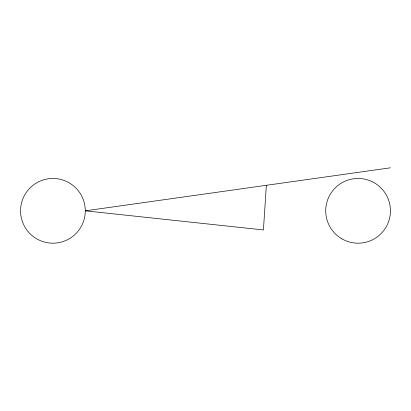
<?xml version="1.0" encoding="UTF-8"?>
<svg xmlns="http://www.w3.org/2000/svg" width="411" height="411" viewBox="0 0 411 411"><rect width="100%" height="100%" fill="white"/><g stroke="black" fill="none" stroke-linecap="round" stroke-linejoin="round"><path stroke-width="0.62" d="M266.359 185.299L263.425 229.949L85.283 210.828A32.366 32.366 0 0 0 36.733 182.797A32.366 32.366 0 0 0 36.733 238.858A32.366 32.366 0 0 0 85.283 210.828L390.45 167.806M341.901 238.858A32.366 32.366 0 0 0 390.45 210.828A32.366 32.366 0 0 0 341.901 182.797A32.366 32.366 0 0 0 341.901 238.858"/></g></svg>
